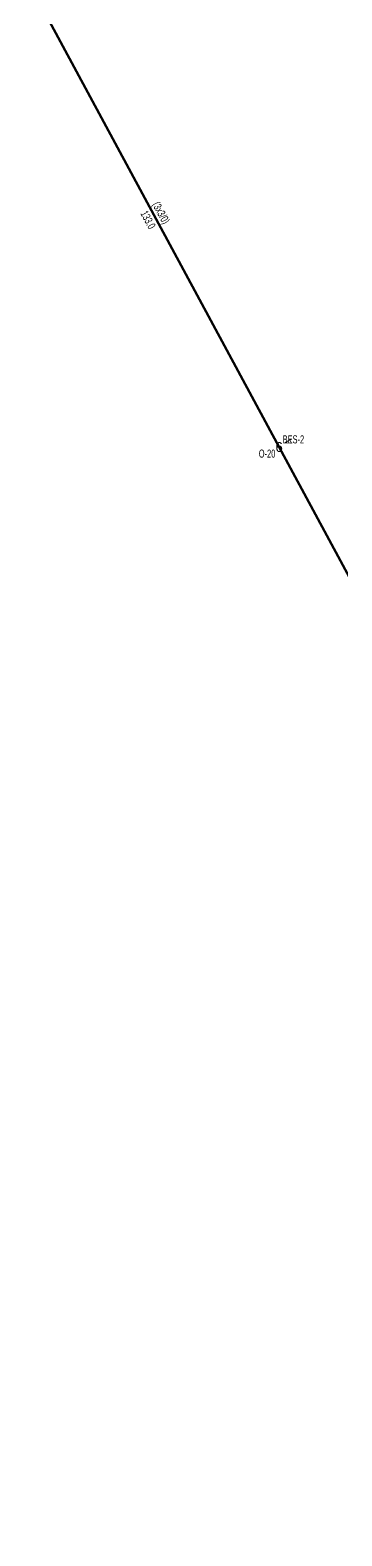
# Model space of a CAD drawing. Header units: millimetres. Extents: x 547575 to 550077, y 4149016 to 4153735.
# Drawn here: x 548255.8 to 548335.1, y 4152641.3 to 4153024.1 of the extents above; entities that cross this region are included whole.
import ezdxf
from ezdxf.enums import TextEntityAlignment as Align

# ---------------------------------------------------------------- set-up
doc = ezdxf.new("R2010")
doc.units = ezdxf.units.MM
doc.layers.add('DIREK_ENH_MEVCUT', color=6, linetype='Continuous', lineweight=25)
doc.layers.add('HAT_ENH_HAVAI_MEVCUT', color=6, linetype='Continuous', lineweight=70)
doc.styles.add('Direk', font='B_CAD')
doc.styles.get("Standard").update_dxf_attribs({"font": 'Arial'})

msp = doc.modelspace()

# ---------------------------------------------------------------- linework, layer by layer
at = {"layer": 'HAT_ENH_HAVAI_MEVCUT'}
for p, q in [((548319.168079, 4152918.093957), (548255.775051, 4153035.411553)), ((548472.851998, 4152633.180433), (548319.168079, 4152918.093957))]:
    msp.add_line(p, q, dxfattribs=at)

# ---------------------------------------------------------------- texts
at = {"layer": 'DIREK_ENH_MEVCUT', "style": 'Direk'}
msp.add_text('6', height=2.5, dxfattribs=at).set_placement((548319.168079, 4152918.093957), align=Align.MIDDLE_CENTER)
at = {"layer": 'DIREK_ENH_MEVCUT', "color": 32, "style": 'Direk'}
msp.add_text('4', height=2, rotation=118.363707, dxfattribs=at).set_placement((548321.631938, 4152919.424144), align=Align.MIDDLE_CENTER)
at = {"layer": 'DIREK_ENH_MEVCUT', "width": 0.53}
for s, p in [('BES-2', (548322.789804, 4152920.049253)), ('O-20', (548316.088255, 4152916.431223))]:
    msp.add_text(s, height=2.05, dxfattribs=at).set_placement(p, align=Align.MIDDLE_CENTER)
at = {"layer": 'HAT_ENH_HAVAI_MEVCUT', "lineweight": 30, "width": 0.53}
msp.add_text('(3x3/0)', height=2.05, rotation=298.384746, dxfattribs=at).set_placement((548288.219374, 4152977.156837, 274127.887525), align=Align.CENTER)
msp.add_text('133.0', height=2.05, rotation=298.384746, dxfattribs=at).set_placement((548286.723756, 4152976.348674, 274127.887525), align=Align.TOP_CENTER)

doc.saveas('drawing.dxf')
